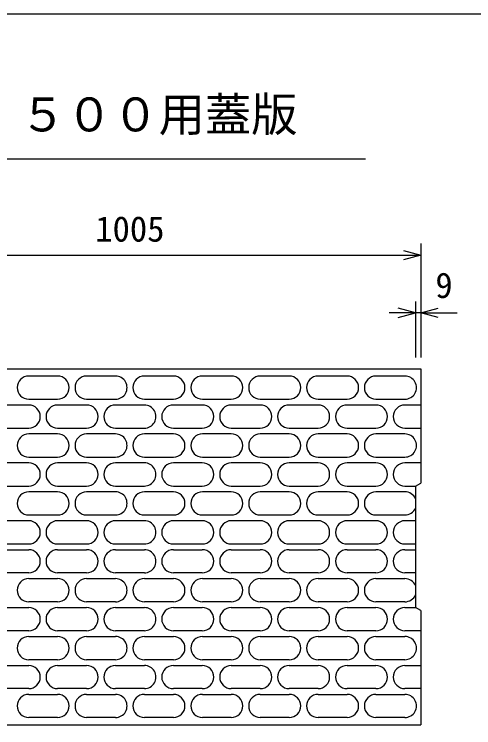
# Model space of a CAD drawing. Units: millimetres, scale not verified. Extents: x -16800 to 16800, y -5940 to 5940.
# Drawn here: x -5594 to -4800, y 2223 to 3456 of the extents above; entities that cross this region are included whole.
import ezdxf
from ezdxf.enums import TextEntityAlignment as Align

# ---------------------------------------------------------------- set-up
doc = ezdxf.new("R2010")
doc.units = ezdxf.units.MM
doc.header["$LTSCALE"] = 20
for name, color, linetype, lineweight in [('0-0_DIM', 7, 'Continuous', 25), ('0-2_HATCH', 6, 'Continuous', 25), ('0-5_OUTLINE', 3, 'Continuous', 25), ('0-6_TXT', 7, 'Continuous', 25)]:
    doc.layers.add(name, color=color, linetype=linetype, lineweight=lineweight)
doc.styles.add('ＭＳ ゴシック', font='')
doc.styles.get('ＭＳ ゴシック').set_extended_font_data('MS Gothic')

msp = doc.modelspace()

# ---------------------------------------------------------------- linework, layer by layer
at = {"layer": '0-0_DIM'}
for p, q in [((-4891.79, 3060.05), (-4891.79, 2862.93)), ((-5896.79, 3040.05), (-4891.79, 3040.05)), ((-4900.79, 2960.05), (-4900.79, 2862.93)), ((-4891.79, 2940.05), (-4828.81, 2940.05))]:
    msp.add_line(p, q, dxfattribs=at)
for points in [[(-4921.79, 3048.09), (-4891.79, 3040.05), (-4921.79, 3032.02)], [(-4930.79, 2932.02), (-4900.79, 2940.05), (-4930.79, 2948.09)], [(-4861.79, 2932.02), (-4891.79, 2940.05), (-4861.79, 2948.09)], [(-4891.79, 2940.05), (-4900.79, 2940.05), (-4946.23, 2940.05)]]:
    msp.add_lwpolyline(points, dxfattribs=at)
at = {"layer": '0-2_HATCH'}
for p, q in [((-5519.26, 2831.02), (-5569.26, 2831.02)), ((-5419.26, 2831.02), (-5469.26, 2831.02)), ((-5319.29, 2831.02), (-5369.29, 2831.02)), ((-5219.11, 2831.02), (-5269.11, 2831.02)), ((-5119.11, 2831.02), (-5169.11, 2831.02)), ((-5019.11, 2831.02), (-5069.11, 2831.02)), ((-4919.11, 2831.02), (-4969.11, 2831.02)), ((-5569.26, 2791.02), (-5519.26, 2791.02)), ((-5469.26, 2791.02), (-5419.26, 2791.02)), ((-5369.29, 2791.02), (-5319.29, 2791.02)), ((-5269.11, 2791.02), (-5219.11, 2791.02)), ((-5169.11, 2791.02), (-5119.11, 2791.02)), ((-5069.11, 2791.02), (-5019.11, 2791.02)), ((-4969.11, 2791.02), (-4919.11, 2791.02)), ((-5569.26, 2781.02), (-5619.26, 2781.02)), ((-5469.26, 2781.02), (-5519.26, 2781.02)), ((-5369.29, 2781.02), (-5419.29, 2781.02)), ((-5269.32, 2781.02), (-5319.32, 2781.02)), ((-5169.13, 2781.02), (-5219.13, 2781.02)), ((-5069.13, 2781.02), (-5119.13, 2781.02)), ((-4969.13, 2781.02), (-5019.13, 2781.02)), ((-4891.79, 2781.02), (-4919.13, 2781.02)), ((-5619.26, 2741.02), (-5569.26, 2741.02)), ((-5519.26, 2741.02), (-5469.26, 2741.02)), ((-5419.29, 2741.02), (-5369.29, 2741.02)), ((-5319.32, 2741.02), (-5269.32, 2741.02)), ((-5219.13, 2741.02), (-5169.13, 2741.02)), ((-5119.13, 2741.02), (-5069.13, 2741.02)), ((-5019.13, 2741.02), (-4969.13, 2741.02)), ((-4919.13, 2741.02), (-4891.79, 2741.02)), ((-5519.26, 2731.02), (-5569.26, 2731.02)), ((-5419.26, 2731.02), (-5469.26, 2731.02)), ((-5319.29, 2731.02), (-5369.29, 2731.02)), ((-5219.11, 2731.02), (-5269.11, 2731.02)), ((-5119.11, 2731.02), (-5169.11, 2731.02)), ((-5019.11, 2731.02), (-5069.11, 2731.02)), ((-4919.11, 2731.02), (-4969.11, 2731.02)), ((-5569.26, 2691.02), (-5519.26, 2691.02)), ((-5469.26, 2691.02), (-5419.26, 2691.02)), ((-5369.29, 2691.02), (-5319.29, 2691.02)), ((-5269.11, 2691.02), (-5219.11, 2691.02)), ((-5169.11, 2691.02), (-5119.11, 2691.02)), ((-5069.11, 2691.02), (-5019.11, 2691.02)), ((-4969.11, 2691.02), (-4919.11, 2691.02)), ((-5569.26, 2681.02), (-5619.26, 2681.02)), ((-5469.26, 2681.02), (-5519.26, 2681.02)), ((-5369.29, 2681.02), (-5419.29, 2681.02)), ((-5269.32, 2681.02), (-5319.32, 2681.02)), ((-5169.13, 2681.02), (-5219.13, 2681.02)), ((-5069.13, 2681.02), (-5119.13, 2681.02)), ((-4969.13, 2681.02), (-5019.13, 2681.02)), ((-4891.79, 2681.02), (-4919.13, 2681.02)), ((-5619.26, 2641.02), (-5569.26, 2641.02)), ((-5519.26, 2641.02), (-5469.26, 2641.02)), ((-5419.29, 2641.02), (-5369.29, 2641.02)), ((-5319.32, 2641.02), (-5269.32, 2641.02)), ((-5219.13, 2641.02), (-5169.13, 2641.02)), ((-5119.13, 2641.02), (-5069.13, 2641.02)), ((-5019.13, 2641.02), (-4969.13, 2641.02)), ((-4919.13, 2641.02), (-4900.79, 2641.02)), ((-5519.26, 2631.02), (-5569.26, 2631.02)), ((-5419.26, 2631.02), (-5469.26, 2631.02)), ((-5319.29, 2631.02), (-5369.29, 2631.02)), ((-5219.11, 2631.02), (-5269.11, 2631.02)), ((-5119.11, 2631.02), (-5169.11, 2631.02)), ((-5019.11, 2631.02), (-5069.11, 2631.02)), ((-4919.11, 2631.02), (-4969.11, 2631.02)), ((-5569.26, 2591.02), (-5519.26, 2591.02)), ((-5469.26, 2591.02), (-5419.26, 2591.02)), ((-5369.29, 2591.02), (-5319.29, 2591.02)), ((-5269.11, 2591.02), (-5219.11, 2591.02)), ((-5169.11, 2591.02), (-5119.11, 2591.02)), ((-5069.11, 2591.02), (-5019.11, 2591.02)), ((-4969.11, 2591.02), (-4919.11, 2591.02)), ((-5569.26, 2581.02), (-5619.26, 2581.02)), ((-5469.26, 2581.02), (-5519.26, 2581.02)), ((-5369.29, 2581.02), (-5419.29, 2581.02)), ((-5269.32, 2581.02), (-5319.32, 2581.02)), ((-5169.13, 2581.02), (-5219.13, 2581.02)), ((-5069.13, 2581.02), (-5119.13, 2581.02)), ((-4969.13, 2581.02), (-5019.13, 2581.02)), ((-4900.79, 2581.02), (-4919.13, 2581.02)), ((-5619.26, 2541.02), (-5569.26, 2541.02)), ((-5519.26, 2541.02), (-5469.26, 2541.02)), ((-5419.29, 2541.02), (-5369.29, 2541.02)), ((-5319.32, 2541.02), (-5269.32, 2541.02)), ((-5219.13, 2541.02), (-5169.13, 2541.02)), ((-5119.13, 2541.02), (-5069.13, 2541.02)), ((-5019.13, 2541.02), (-4969.13, 2541.02)), ((-4919.13, 2541.02), (-4900.79, 2541.02)), ((-5619.26, 2531.02), (-5569.26, 2531.02)), ((-5519.26, 2531.02), (-5469.26, 2531.02)), ((-5419.29, 2531.02), (-5369.29, 2531.02)), ((-5319.32, 2531.02), (-5269.32, 2531.02)), ((-5219.13, 2531.02), (-5169.13, 2531.02)), ((-5119.13, 2531.02), (-5069.13, 2531.02)), ((-5019.13, 2531.02), (-4969.13, 2531.02)), ((-4919.13, 2531.02), (-4900.79, 2531.02)), ((-5569.26, 2491.02), (-5619.26, 2491.02)), ((-5469.26, 2491.02), (-5519.26, 2491.02)), ((-5369.29, 2491.02), (-5419.29, 2491.02)), ((-5269.32, 2491.02), (-5319.32, 2491.02)), ((-5169.13, 2491.02), (-5219.13, 2491.02)), ((-5069.13, 2491.02), (-5119.13, 2491.02)), ((-4969.13, 2491.02), (-5019.13, 2491.02)), ((-4900.79, 2491.02), (-4919.13, 2491.02)), ((-5569.26, 2481.02), (-5519.26, 2481.02)), ((-5469.26, 2481.02), (-5419.26, 2481.02)), ((-5369.29, 2481.02), (-5319.29, 2481.02)), ((-5269.11, 2481.02), (-5219.11, 2481.02)), ((-5169.11, 2481.02), (-5119.11, 2481.02)), ((-5069.11, 2481.02), (-5019.11, 2481.02)), ((-4969.11, 2481.02), (-4919.11, 2481.02)), ((-5519.26, 2441.02), (-5569.26, 2441.02)), ((-5419.26, 2441.02), (-5469.26, 2441.02)), ((-5319.29, 2441.02), (-5369.29, 2441.02)), ((-5219.11, 2441.02), (-5269.11, 2441.02)), ((-5119.11, 2441.02), (-5169.11, 2441.02)), ((-5019.11, 2441.02), (-5069.11, 2441.02)), ((-4919.11, 2441.02), (-4969.11, 2441.02)), ((-5619.26, 2431.02), (-5569.26, 2431.02)), ((-5519.26, 2431.02), (-5469.26, 2431.02)), ((-5419.29, 2431.02), (-5369.29, 2431.02)), ((-5319.32, 2431.02), (-5269.32, 2431.02)), ((-5219.13, 2431.02), (-5169.13, 2431.02)), ((-5119.13, 2431.02), (-5069.13, 2431.02)), ((-5019.13, 2431.02), (-4969.13, 2431.02)), ((-4919.13, 2431.02), (-4900.79, 2431.02)), ((-5569.26, 2391.02), (-5619.26, 2391.02)), ((-5569.26, 2381.02), (-5519.26, 2381.02)), ((-5469.26, 2391.02), (-5519.26, 2391.02)), ((-5469.26, 2381.02), (-5419.26, 2381.02)), ((-5369.29, 2391.02), (-5419.29, 2391.02)), ((-5369.29, 2381.02), (-5319.29, 2381.02)), ((-5269.32, 2391.02), (-5319.32, 2391.02)), ((-5269.11, 2381.02), (-5219.11, 2381.02)), ((-5169.13, 2391.02), (-5219.13, 2391.02)), ((-5169.11, 2381.02), (-5119.11, 2381.02)), ((-5069.13, 2391.02), (-5119.13, 2391.02)), ((-5069.11, 2381.02), (-5019.11, 2381.02)), ((-4969.13, 2391.02), (-5019.13, 2391.02)), ((-4969.11, 2381.02), (-4919.11, 2381.02)), ((-4891.79, 2391.02), (-4919.13, 2391.02)), ((-5619.26, 2331.02), (-5569.26, 2331.02)), ((-5519.26, 2341.02), (-5569.26, 2341.02)), ((-5519.26, 2331.02), (-5469.26, 2331.02)), ((-5419.26, 2341.02), (-5469.26, 2341.02)), ((-5419.29, 2331.02), (-5369.29, 2331.02)), ((-5319.29, 2341.02), (-5369.29, 2341.02)), ((-5319.32, 2331.02), (-5269.32, 2331.02)), ((-5219.11, 2341.02), (-5269.11, 2341.02)), ((-5219.13, 2331.02), (-5169.13, 2331.02)), ((-5119.11, 2341.02), (-5169.11, 2341.02)), ((-5119.13, 2331.02), (-5069.13, 2331.02)), ((-5019.11, 2341.02), (-5069.11, 2341.02)), ((-5019.13, 2331.02), (-4969.13, 2331.02)), ((-4919.11, 2341.02), (-4969.11, 2341.02)), ((-4919.13, 2331.02), (-4891.79, 2331.02)), ((-5569.26, 2291.02), (-5619.26, 2291.02)), ((-5569.26, 2281.02), (-5519.26, 2281.02)), ((-5469.26, 2291.02), (-5519.26, 2291.02)), ((-5469.26, 2281.02), (-5419.26, 2281.02)), ((-5369.29, 2291.02), (-5419.29, 2291.02)), ((-5369.29, 2281.02), (-5319.29, 2281.02)), ((-5269.32, 2291.02), (-5319.32, 2291.02)), ((-5269.11, 2281.02), (-5219.11, 2281.02)), ((-5169.13, 2291.02), (-5219.13, 2291.02)), ((-5169.11, 2281.02), (-5119.11, 2281.02)), ((-5069.13, 2291.02), (-5119.13, 2291.02)), ((-5069.11, 2281.02), (-5019.11, 2281.02)), ((-4969.13, 2291.02), (-5019.13, 2291.02)), ((-4969.11, 2281.02), (-4919.11, 2281.02)), ((-4891.79, 2291.02), (-4919.13, 2291.02)), ((-5519.26, 2241.02), (-5569.26, 2241.02)), ((-5419.26, 2241.02), (-5469.26, 2241.02)), ((-5319.29, 2241.02), (-5369.29, 2241.02)), ((-5219.11, 2241.02), (-5269.11, 2241.02)), ((-5119.11, 2241.02), (-5169.11, 2241.02)), ((-5019.11, 2241.02), (-5069.11, 2241.02)), ((-4919.11, 2241.02), (-4969.11, 2241.02))]:
    msp.add_line(p, q, dxfattribs=at)
for centre, start, end in [((-5569.26, 2811.02), 90, 270), ((-5519.26, 2811.02), 270, 90), ((-5469.26, 2811.02), 90, 270), ((-5419.26, 2811.02), 270, 90.00002), ((-5369.29, 2811.02), 90, 270), ((-5319.29, 2811.02), 270, 90), ((-5269.11, 2811.02), 90, 270), ((-5219.11, 2811.02), 270, 90), ((-5169.11, 2811.02), 90, 270), ((-5119.11, 2811.02), 270, 90), ((-5069.11, 2811.02), 90, 270), ((-5019.11, 2811.02), 270, 90), ((-4969.11, 2811.02), 90, 270), ((-4919.11, 2811.02), 270, 90.00002), ((-5569.26, 2761.02), 270, 90), ((-5519.26, 2761.02), 90, 270), ((-5469.26, 2761.02), 270, 90), ((-5419.29, 2761.02), 90, 270), ((-5369.29, 2761.02), 270, 90.00002), ((-5319.32, 2761.02), 90, 270), ((-5269.32, 2761.02), 270, 90), ((-5219.13, 2761.02), 90, 270), ((-5169.13, 2761.02), 270, 90), ((-5119.13, 2761.02), 90, 270), ((-5069.13, 2761.02), 270, 90), ((-5019.13, 2761.02), 90, 270), ((-4969.13, 2761.02), 270, 90), ((-4919.13, 2761.02), 90, 270), ((-5569.26, 2711.02), 90, 270), ((-5519.26, 2711.02), 270, 90), ((-5469.26, 2711.02), 90, 270), ((-5419.26, 2711.02), 270, 90.00002), ((-5369.29, 2711.02), 90, 270), ((-5319.29, 2711.02), 270, 90), ((-5269.11, 2711.02), 90, 270), ((-5219.11, 2711.02), 270, 90), ((-5169.11, 2711.02), 90, 270), ((-5119.11, 2711.02), 270, 90), ((-5069.11, 2711.02), 90, 270), ((-5019.11, 2711.02), 270, 90), ((-4969.11, 2711.02), 90, 270), ((-4919.11, 2711.02), 270, 90.00002), ((-5569.26, 2661.02), 270, 90), ((-5519.26, 2661.02), 90, 270), ((-5469.26, 2661.02), 270, 90), ((-5419.29, 2661.02), 90, 270), ((-5369.29, 2661.02), 270, 90.00002), ((-5319.32, 2661.02), 90, 270), ((-5269.32, 2661.02), 270, 90), ((-5219.13, 2661.02), 90, 270), ((-5169.13, 2661.02), 270, 90), ((-5119.13, 2661.02), 90, 270), ((-5069.13, 2661.02), 270, 90), ((-5019.13, 2661.02), 90, 270), ((-4969.13, 2661.02), 270, 90), ((-4919.13, 2661.02), 90, 270), ((-5569.26, 2611.02), 90, 270), ((-5519.26, 2611.02), 270, 90), ((-5469.26, 2611.02), 90, 270), ((-5419.26, 2611.02), 270, 90.00002), ((-5369.29, 2611.02), 90, 270), ((-5319.29, 2611.02), 270, 90), ((-5269.11, 2611.02), 90, 270), ((-5219.11, 2611.02), 270, 90), ((-5169.11, 2611.02), 90, 270), ((-5119.11, 2611.02), 270, 90), ((-5069.11, 2611.02), 90, 270), ((-5019.11, 2611.02), 270, 90), ((-4969.11, 2611.02), 90, 270), ((-4919.11, 2611.02), 23.67779, 90.00002), ((-4919.11, 2611.02), 270, 336.32221), ((-5569.26, 2561.02), 270, 90), ((-5519.26, 2561.02), 90, 270), ((-5469.26, 2561.02), 270, 90), ((-5419.29, 2561.02), 90, 270), ((-5369.29, 2561.02), 270, 90.00002), ((-5319.32, 2561.02), 90, 270), ((-5269.32, 2561.02), 270, 90), ((-5219.13, 2561.02), 90, 270), ((-5169.13, 2561.02), 270, 90), ((-5119.13, 2561.02), 90, 270), ((-5069.13, 2561.02), 270, 90), ((-5019.13, 2561.02), 90, 270), ((-4969.13, 2561.02), 270, 90), ((-4919.13, 2561.02), 90, 270), ((-5569.26, 2511.02), 270, 90), ((-5519.26, 2511.02), 90, 270), ((-5469.26, 2511.02), 270, 90), ((-5419.29, 2511.02), 90, 270), ((-5369.29, 2511.02), 269.99998, 90), ((-5319.32, 2511.02), 90, 270), ((-5269.32, 2511.02), 270, 90), ((-5219.13, 2511.02), 90, 270), ((-5169.13, 2511.02), 270, 90), ((-5119.13, 2511.02), 90, 270), ((-5069.13, 2511.02), 270, 90), ((-5019.13, 2511.02), 90, 270), ((-4969.13, 2511.02), 270, 90), ((-4919.13, 2511.02), 90, 270), ((-5569.26, 2461.02), 90, 270), ((-5519.26, 2461.02), 270, 90), ((-5469.26, 2461.02), 90, 270), ((-5419.26, 2461.02), 269.99998, 90), ((-5369.29, 2461.02), 90, 270), ((-5319.29, 2461.02), 270, 90), ((-5269.11, 2461.02), 90, 270), ((-5219.11, 2461.02), 270, 90), ((-5169.11, 2461.02), 90, 270), ((-5119.11, 2461.02), 270, 90), ((-5069.11, 2461.02), 90, 270), ((-5019.11, 2461.02), 270, 90), ((-4969.11, 2461.02), 90, 270), ((-4919.11, 2461.02), 23.67779, 90), ((-4919.11, 2461.02), 269.99998, 336.32221), ((-5569.26, 2411.02), 270, 90), ((-5519.26, 2411.02), 90, 270), ((-5469.26, 2411.02), 270, 90), ((-5419.29, 2411.02), 90, 270), ((-5369.29, 2411.02), 269.99998, 90), ((-5319.32, 2411.02), 90, 270), ((-5269.32, 2411.02), 270, 90), ((-5219.13, 2411.02), 90, 270), ((-5169.13, 2411.02), 270, 90), ((-5119.13, 2411.02), 90, 270), ((-5069.13, 2411.02), 270, 90), ((-5019.13, 2411.02), 90, 270), ((-4969.13, 2411.02), 270, 90), ((-4919.13, 2411.02), 90, 270), ((-5569.26, 2361.02), 90, 270), ((-5519.26, 2361.02), 270, 90), ((-5469.26, 2361.02), 90, 270), ((-5419.26, 2361.02), 269.99998, 90), ((-5369.29, 2361.02), 90, 270), ((-5319.29, 2361.02), 270, 90), ((-5269.11, 2361.02), 90, 270), ((-5219.11, 2361.02), 270, 90), ((-5169.11, 2361.02), 90, 270), ((-5119.11, 2361.02), 270, 90), ((-5069.11, 2361.02), 90, 270), ((-5019.11, 2361.02), 270, 90), ((-4969.11, 2361.02), 90, 270), ((-4919.11, 2361.02), 269.99998, 90), ((-5569.26, 2311.02), 270, 90), ((-5519.26, 2311.02), 90, 270), ((-5469.26, 2311.02), 270, 90), ((-5419.29, 2311.02), 90, 270), ((-5369.29, 2311.02), 269.99998, 90), ((-5319.32, 2311.02), 90, 270), ((-5269.32, 2311.02), 270, 90), ((-5219.13, 2311.02), 90, 270), ((-5169.13, 2311.02), 270, 90), ((-5119.13, 2311.02), 90, 270), ((-5069.13, 2311.02), 270, 90), ((-5019.13, 2311.02), 90, 270), ((-4969.13, 2311.02), 270, 90), ((-4919.13, 2311.02), 90, 270), ((-5569.26, 2261.02), 90, 270), ((-5519.26, 2261.02), 270, 90), ((-5469.26, 2261.02), 90, 270), ((-5419.26, 2261.02), 269.99998, 90), ((-5369.29, 2261.02), 90, 270), ((-5319.29, 2261.02), 270, 90), ((-5269.11, 2261.02), 90, 270), ((-5219.11, 2261.02), 270, 90), ((-5169.11, 2261.02), 90, 270), ((-5119.11, 2261.02), 270, 90), ((-5069.11, 2261.02), 90, 270), ((-5019.11, 2261.02), 270, 90), ((-4969.11, 2261.02), 90, 270), ((-4919.11, 2261.02), 269.99998, 90)]:
    msp.add_arc(centre, 20, start, end, dxfattribs=at)
at = {"layer": '0-5_OUTLINE'}
for p, q in [((-5896.79, 2843.52), (-4891.79, 2843.52)), ((-4891.79, 2843.52), (-4891.79, 2646.02)), ((-4900.79, 2641.02), (-4891.79, 2646.02)), ((-4900.79, 2641.02), (-4900.79, 2431.02)), ((-4891.79, 2426.02), (-4900.79, 2431.02)), ((-4891.79, 2426.02), (-4891.79, 2228.52)), ((-5896.79, 2228.52), (-4891.79, 2228.52))]:
    msp.add_line(p, q, dxfattribs=at)
at = {"layer": '0-6_TXT'}
msp.add_line((-5702.19, 3206.11), (-4987.24, 3206.11), dxfattribs=at)
msp.add_lwpolyline([(-6594.71, -243.89), (-4094.71, -243.89), (-4094.71, 3456.11), (-6594.71, 3456.11)], close=True, dxfattribs=at)

# ---------------------------------------------------------------- texts
at = {"layer": '0-0_DIM', "style": 'ＭＳ ゴシック'}
for s, p in [('1005', (-5454.29, 3050.05)), ('9', (-4866.45, 2952.75))]:
    msp.add_text(s, height=43.99, dxfattribs=at).set_placement(p, align=Align.BOTTOM_LEFT)
at = {"layer": '0-6_TXT', "style": 'ＭＳ ゴシック'}
msp.add_text('５００用蓋版', height=58.65, dxfattribs=at).set_placement((-5584.71, 3236.11), align=Align.BOTTOM_LEFT)

doc.saveas('drawing.dxf')
